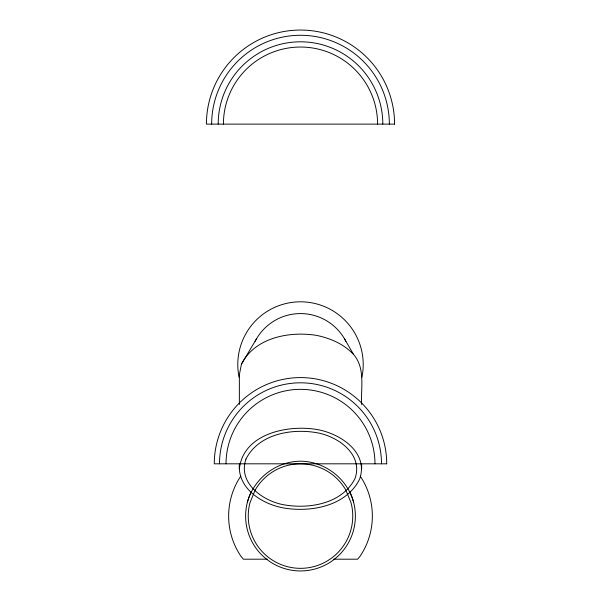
<?xml version="1.0" encoding="UTF-8"?>
<svg xmlns="http://www.w3.org/2000/svg" width="601" height="601" viewBox="0 0 601 601"><rect width="100%" height="100%" fill="white"/><g stroke="black" fill="none" stroke-linecap="round" stroke-linejoin="round"><path stroke-width="0.9" d="M256.372 339.039L241.437 364.161L239.356 374.708L239.356 404.518M239.356 468.78C243.277 433.749 287.368 424.644 316.329 429.407C339.452 433.058 369.247 452.117 359.563 479.328C346.071 505.967 311.806 512.383 284.671 508.153C262.885 504.547 237.478 489.154 239.356 464.122M247.499 501.873C253.907 478.479 276.242 461.335 300.5 461.2C324.758 461.335 347.093 478.479 353.501 501.873M241.437 364.161C254.929 337.522 289.194 331.113 316.329 335.335C330.167 338.183 343.629 343.877 353.456 354.327C365.656 368.248 360.698 387.735 361.644 404.518M267.362 559.193L243.375 559.193L240.753 556A71.857 71.857 0 0 1 240.753 476.157M333.638 559.193L357.625 559.193L360.247 556A71.857 71.857 0 0 0 360.247 476.157M344.628 339.039L353.456 354.327M361.644 464.122L361.644 468.78M349.707 491.791A54.871 54.871 0 0 1 300.5 570.95A54.871 54.871 0 0 1 251.293 491.791M211.657 124.122A88.843 88.843 0 0 1 300.5 35.279A88.843 88.843 0 0 1 389.343 124.122M218.186 124.122A82.314 82.314 0 0 1 300.5 41.807A82.314 82.314 0 0 1 382.814 124.122M223.414 124.122A77.086 77.086 0 0 1 300.5 47.036A77.086 77.086 0 0 1 377.586 124.122M239.085 377.218A62.714 62.714 0 0 1 300.5 301.807A62.714 62.714 0 0 1 361.915 377.218M255.109 341.376A50.957 50.957 0 0 1 345.891 341.376M219.493 463.814A81.007 81.007 0 0 1 300.5 382.814A81.007 81.007 0 0 1 381.507 463.814M226.029 463.814A74.471 74.471 0 0 1 300.5 389.343A74.471 74.471 0 0 1 374.971 463.814M245.982 459.044C237.32 483.79 264.38 502.151 285.888 505.125C310.935 509.024 342.562 503.105 355.018 478.516C363.68 453.77 336.62 435.409 315.112 432.435C290.065 428.536 258.438 434.455 245.982 459.044M255.237 489.943L250.024 502.549A52.264 52.264 0 0 0 300.5 568.336A52.264 52.264 0 0 0 350.976 502.549L345.763 489.943A52.264 52.264 0 0 0 255.237 489.943M394.572 124.122L206.428 124.122A94.072 94.072 0 0 1 300.5 30.05A94.072 94.072 0 0 1 394.572 124.122M386.728 463.814L214.272 463.814A86.228 86.228 0 0 1 300.5 377.586A86.228 86.228 0 0 1 386.728 463.814"/></g></svg>
